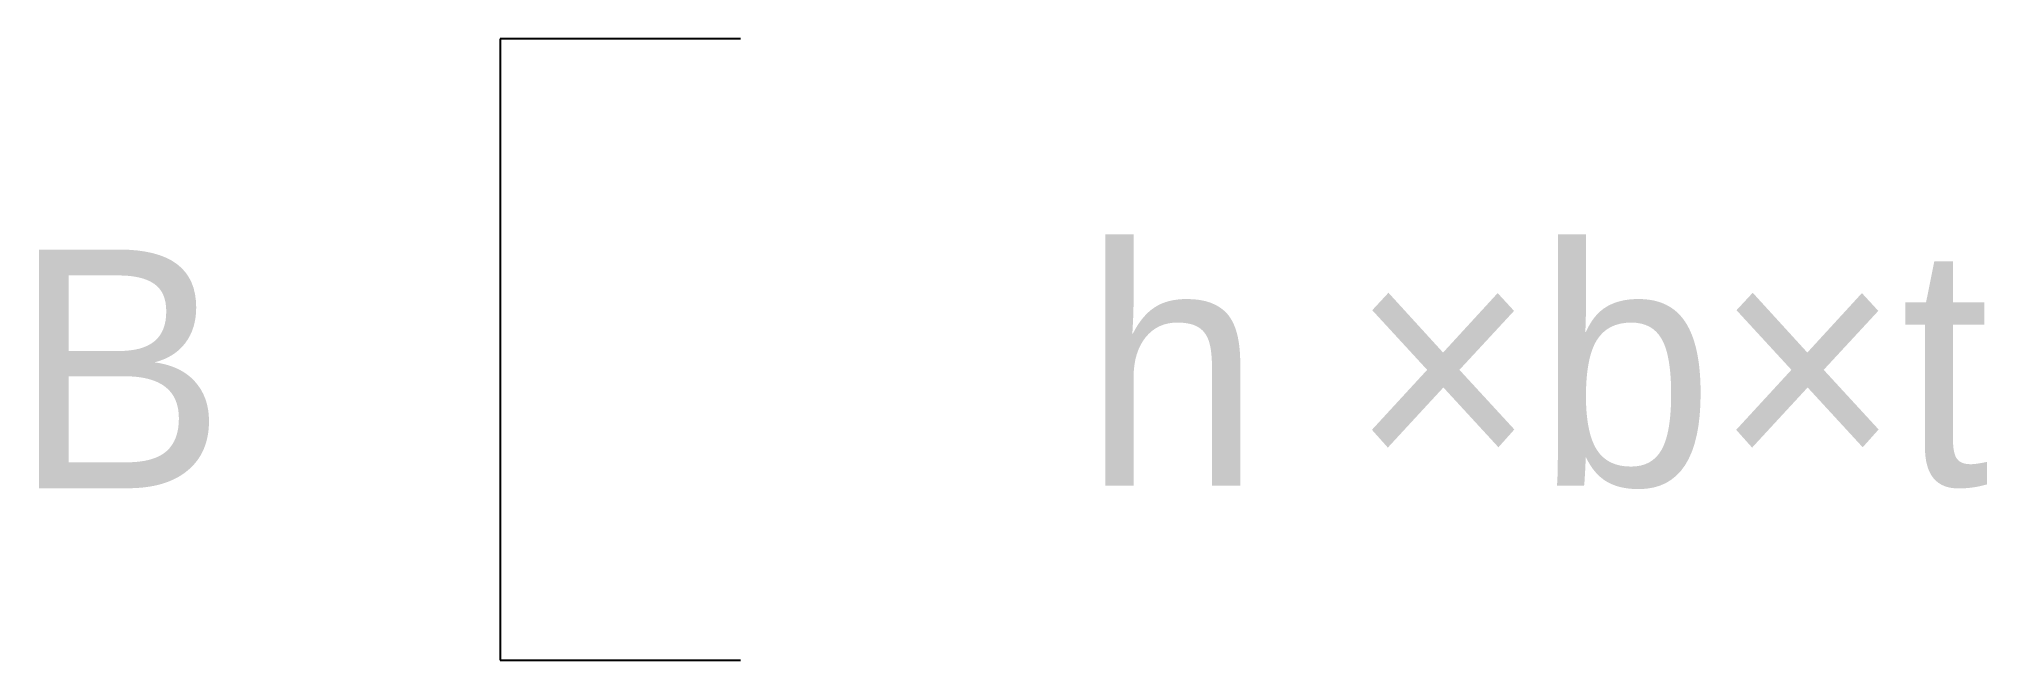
# Model space of a CAD drawing. Header units: metres. Extents: x -120054 to -118016, y -287658 to -287008.
import ezdxf

# ---------------------------------------------------------------- set-up
doc = ezdxf.new("R2010")
doc.units = ezdxf.units.M
doc.layers.add('DIM', color=4, linetype='Continuous')
doc.layers.add('K', color=2, linetype='Continuous')

msp = doc.modelspace()

# ---------------------------------------------------------------- linework, layer by layer
at = {"layer": 'K'}
for p, q in [((-119571.45, -287007.62), (-119571.45, -287658.12)), ((-119319.9, -287007.62), (-119571.45, -287007.62)), ((-119571.45, -287658.12), (-119319.9, -287658.12))]:
    msp.add_line(p, q, dxfattribs=at)

# ---------------------------------------------------------------- texts
at = {"layer": 'DIM'}
for s, p in [('h ×b×t', (-118961.32, -287475.54)), ('B', (-120081.57, -287478.16))]:
    msp.add_text(s, height=250, dxfattribs=at).set_placement(p)

doc.saveas('drawing.dxf')
